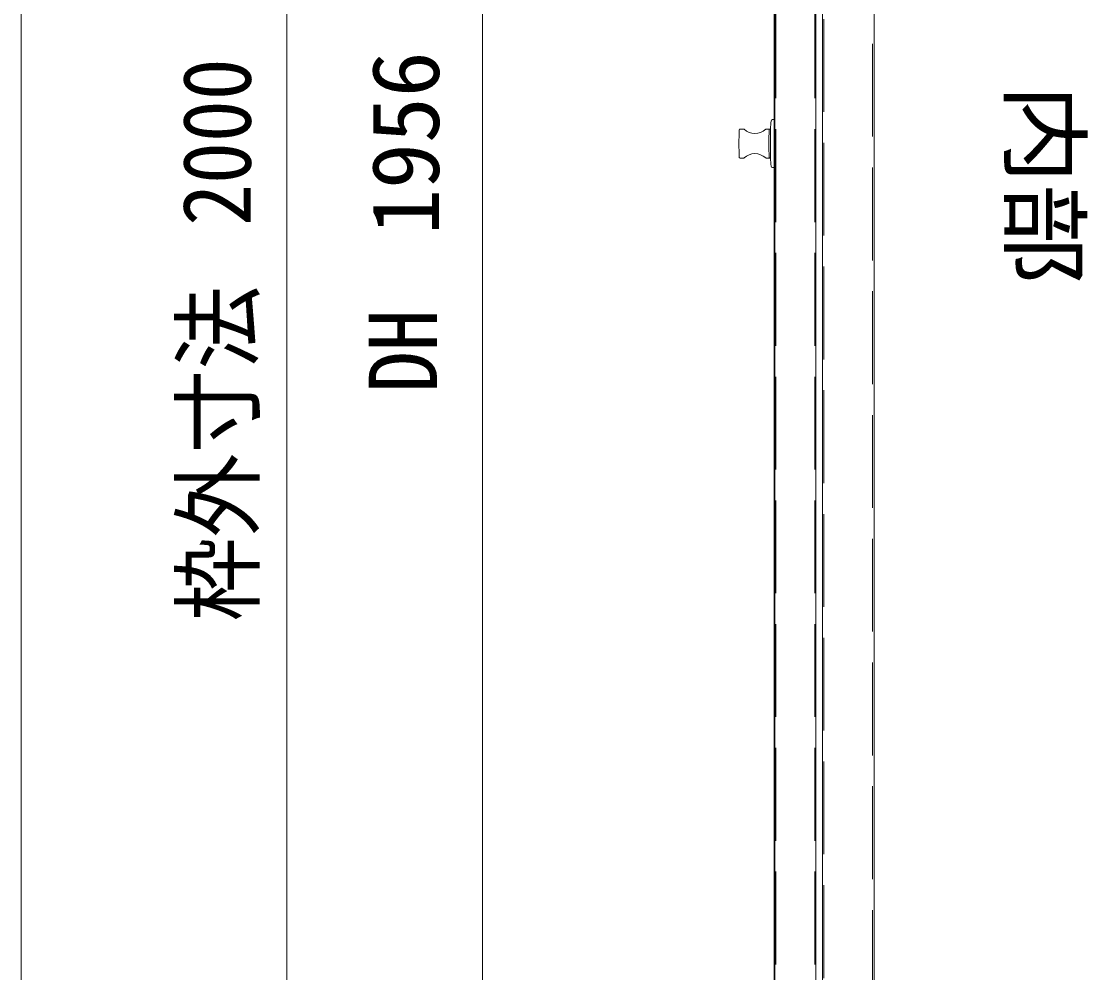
# Model space of a CAD drawing. Units: millimetres at full size, sheet at 1:20. Extents: x -4072 to 3728, y -3418 to 2032.
# Drawn here: x -1228 to -538, y -886 to -271 of the extents above; entities that cross this region are included whole.
import ezdxf
from ezdxf.enums import TextEntityAlignment as Align

# ---------------------------------------------------------------- set-up
doc = ezdxf.new("R2010")
doc.units = ezdxf.units.MM
doc.header["$LTSCALE"] = 20
doc.linetypes.add('CHAIN1', pattern=[8, 5, -1, 1, -1])
doc.linetypes.add('DASHED3', pattern=[4, 3, -1])
for name, color, linetype, lineweight in [('0-0', 7, 'Continuous', 9), ('0-2', 6, 'Continuous', 9), ('0-3', 7, 'Continuous', 9), ('0-B', 5, 'DASHED3', 9), ('0-C', 7, 'Continuous', 9), ('0-E', 4, 'CHAIN1', 9)]:
    doc.layers.add(name, color=color, linetype=linetype, lineweight=lineweight)
doc.styles.add('ＭＳ ゴシック', font='')
doc.styles.get('ＭＳ ゴシック').set_extended_font_data('MS Gothic')

msp = doc.modelspace()

# ---------------------------------------------------------------- linework, layer by layer
at = {"layer": '0-2'}
for p, q in [((-1227.54, 685.22), (-1227.54, -1379.78)), ((-1055.99, -1349.78), (-1055.99, 650.22))]:
    msp.add_line(p, q, dxfattribs=at)
at = {"layer": '0-3'}
for p, q in [((-740.46, -1327.18), (-740.46, 627.62)), ((-714.16, -1327.18), (-714.16, 627.62)), ((-740.46, -334.28), (-742.02, -334.28)), ((-740.46, -349.78), (-740.46, -334.28)), ((-760.81, -340.38), (-763.03, -340.38)), ((-743.46, -340.38), (-746.12, -340.38)), ((-743.46, -340.38), (-744.03, -340.38)), ((-743.46, -349.78), (-743.46, -340.23)), ((-743.46, -359.33), (-743.46, -349.78)), ((-740.46, -365.28), (-740.46, -349.78)), ((-763.03, -359.18), (-760.81, -359.18)), ((-746.12, -359.18), (-743.46, -359.18)), ((-744.03, -359.18), (-743.46, -359.18)), ((-742.02, -365.28), (-740.46, -365.28))]:
    msp.add_line(p, q, dxfattribs=at)
at = {"layer": '0-3', "linetype": 'DASHED3'}
for p, q in [((-739.86, 619.52), (-739.86, -1319.08)), ((-714.76, 619.52), (-714.76, -1319.08))]:
    msp.add_line(p, q, dxfattribs=at)
at = {"layer": '0-3'}
for centre, radius, start, end in [((-603.78, -349.78), 140, 174.01221, 176.08857), ((-742.02, -335.28), 1, 90, 174.01221), ((-603.78, -349.78), 160, 176.80127, 183.19873), ((-763.03, -340.88), 0.5, 90, 176.80127), ((-760.81, -340.88), 0.5, 46.90589, 90), ((-753.46, -333.03), 10.25, 226.90589, 313.09411), ((-746.12, -340.88), 0.5, 90, 133.09411), ((-584.46, -349.78), 160, 176.80127, 183.19873), ((-743.71, -340.88), 0.5, 90, 176.80127), ((-753.46, -366.53), 10.25, 46.90589, 133.09411), ((-763.03, -358.68), 0.5, 183.19873, 270), ((-760.81, -358.68), 0.5, 270, 313.09411), ((-746.12, -358.68), 0.5, 226.90589, 270), ((-743.71, -358.68), 0.5, 183.19873, 270), ((-603.78, -349.78), 140, 183.91143, 185.98779), ((-742.02, -364.28), 1, 185.98779, 270)]:
    msp.add_arc(centre, radius, start, end, dxfattribs=at)
at = {"layer": '0-B'}
for p, q in [((-708.85, 610.72), (-708.85, -1310.28)), ((-677.46, -1145.28), (-677.46, 445.72))]:
    msp.add_line(p, q, dxfattribs=at)
at = {"layer": '0-C'}
for p, q in [((-740.96, -1349.78), (-740.96, 650.22)), ((-709.85, -1310.28), (-709.85, 610.72)), ((-676.46, 445.72), (-676.46, -1145.28))]:
    msp.add_line(p, q, dxfattribs=at)
at = {"layer": '0-E', "color": 7, "linetype": 'Continuous'}
msp.add_line((-929.52, 628.22), (-929.52, -1327.78), dxfattribs=at)

# ---------------------------------------------------------------- texts
at = {"layer": '0-0', "style": 'ＭＳ ゴシック', "width": 0.9}
for s, p in [('枠外寸法', (-1065.03, -658.69)), ('DH', (-945.57, -511.03))]:
    msp.add_text(s, height=44.21, rotation=90, dxfattribs=at).set_placement(p, align=Align.BOTTOM_LEFT)
at = {"layer": '0-2', "color": 7, "style": 'ＭＳ ゴシック', "width": 0.9}
msp.add_text('2000', height=44.21, rotation=90, dxfattribs=at).set_placement((-1065.99, -402.95), align=Align.BOTTOM_LEFT)
at = {"layer": '0-E', "color": 7, "style": 'ＭＳ ゴシック'}
msp.add_text('1956', height=43.62, rotation=90, dxfattribs=at).set_placement((-944.52, -408.83), align=Align.BOTTOM_LEFT)
at = {"layer": '0-E', "color": 7, "style": 'ＭＳ ゴシック', "width": 1.1}
msp.add_text('内部', height=43.13, rotation=270, dxfattribs=at).set_placement((-600.74, -311.3), align=Align.BOTTOM_LEFT)

doc.saveas('drawing.dxf')
